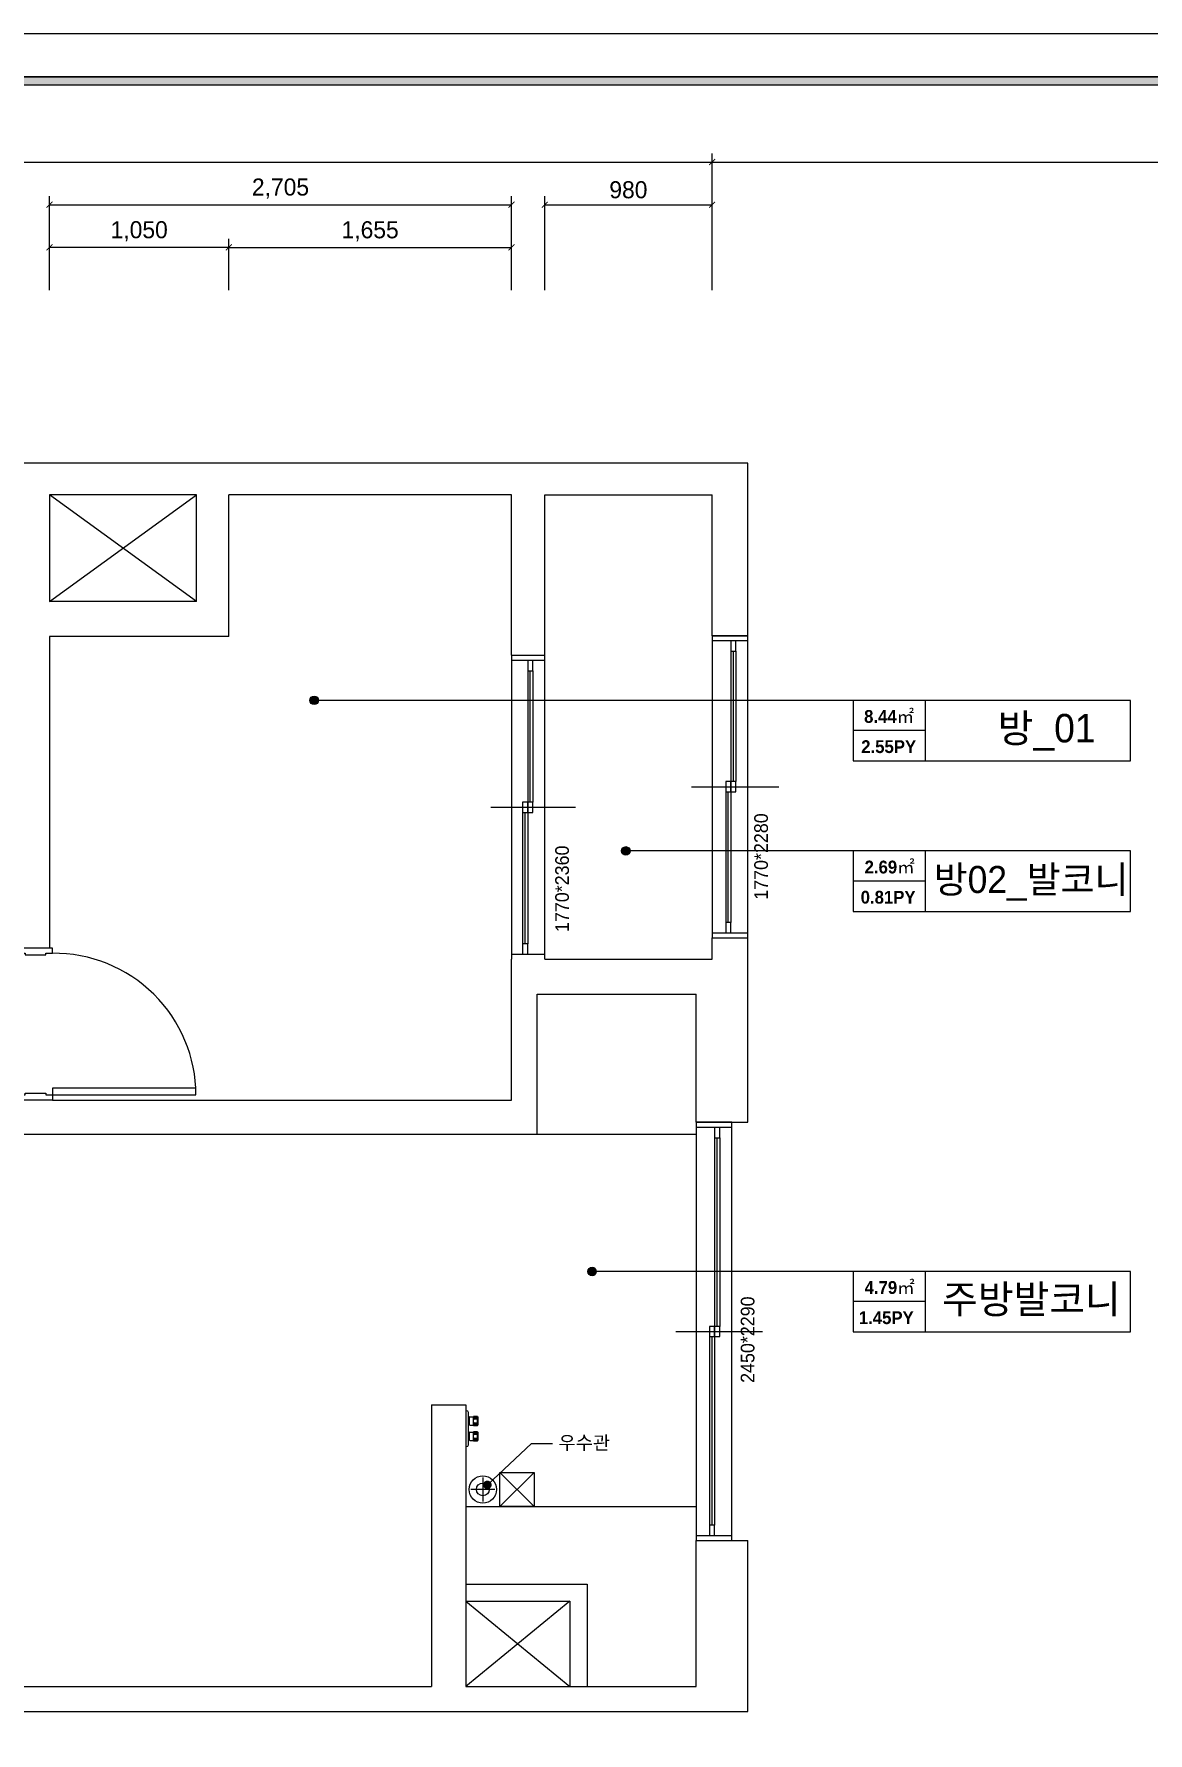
# Model space of a CAD drawing. Header units: inches. Extents: x 47110 to 180628, y 8205 to 35062.
# Drawn here: x 169795 to 176320, y 24611 to 34562 of the extents above; entities that cross this region are included whole.
import ezdxf
from ezdxf.enums import TextEntityAlignment as Align

# ---------------------------------------------------------------- set-up
doc = ezdxf.new("R2010")
doc.units = ezdxf.units.IN
doc.header["$LTSCALE"] = 100
doc.header["$MEASUREMENT"] = 0
doc.header["$PDSIZE"] = 700.071425
doc.linetypes.add('DASHEDX2', pattern=[1.5, 1, -0.5])
for name, color, linetype in [('0-ELC TEXT', 7, 'Continuous'), ('03-TEXT', 3, 'Continuous'), ('06-FUR', 6, 'Continuous'), ('07-DIM', 1, 'Continuous'), ('C-WALL1', 2, 'Continuous'), ('CO-DO-FR', 7, 'Continuous'), ('CO-DOOR', 8, 'Continuous'), ('F-SYM', 7, 'Continuous'), ('fin', 5, 'Continuous'), ('FORM(YOURNAME)-11', 1, 'Continuous'), ('Layer 1', 7, 'Continuous'), ('도면층2', 2, 'Continuous'), ('도면층4', 4, 'Continuous'), ('도면층5', 5, 'Continuous'), ('도면층8', 8, 'Continuous')]:
    doc.layers.add(name, color=color, linetype=linetype)
doc.styles.add('YOURNAME', font='HY울릉도M.TTF')
doc.styles.add('넥슨고딕', font='NEXONLv1GothicBold.ttf')
doc.styles.add('마감재', font='stylu.ttf')
doc.styles.add('코레일둥고', font='Korail_Round_Gothic_Medium.ttf')
doc.dimstyles.new('벽치수 Copy of DIM-50', dxfattribs={"dimscale": 50, "dimtxt": 2, "dimasz": 0.7, "dimexe": 1, "dimexo": 1, "dimgap": 0.7, "dimtad": 1, "dimdec": 0, "dimzin": 1, "dimdsep": 46, "dimlunit": 6, "dimtxsty": '마감재', "dimblk": 'ARCHTICK', "dimcen": -0.09, "dimclrd": 256, "dimclre": 256, "dimclrt": 3, "dimadec": 0, "dimazin": 0, "dimtfac": 1, "dimtdec": 0, "dimtix": 1, "dimtmove": 2, "dimatfit": 0, "dimldrblk": 'ARCHTICK', "dimfxl": 1, "dimtolj": 1, "dimtzin": 0, "dimarcsym": 0})

# ---------------------------------------------------------------- blocks, each defined once
blk = doc.blocks.new('A$C004A4CAE')
at = {"layer": 'fin', "color": 6}
for p, q in [((0, 0), (0, 5)), ((200, 15), (10, 15)), ((36, 69), (36, 70)), ((84, 69), (36, 69)), ((51, 63), (36, 63)), ((51, 57), (36, 57)), ((51, 51), (36, 51)), ((36, 23), (36, 45)), ((84, 45), (36, 45)), ((82, 72), (38, 72)), ((82, 21), (38, 21)), ((43, 15), (43, 21)), ((84, 63), (69, 63)), ((84, 57), (69, 57)), ((84, 51), (69, 51)), ((77, 15), (77, 21)), ((84, 69), (84, 70)), ((84, 23), (84, 45)), ((126, 69), (126, 70)), ((174, 69), (126, 69)), ((141, 63), (126, 63)), ((141, 57), (126, 57)), ((141, 51), (126, 51)), ((174, 45), (126, 45)), ((126, 23), (126, 45)), ((172, 72), (128, 72)), ((172, 21), (128, 21)), ((133, 15), (133, 21)), ((174, 63), (159, 63)), ((174, 57), (159, 57)), ((174, 51), (159, 51)), ((167, 15), (167, 21)), ((174, 69), (174, 70)), ((174, 23), (174, 45)), ((210, 0), (210, 5))]:
    blk.add_line(p, q, dxfattribs=at)
for centre, radius, start, end in [((10, 5), 10, 90, 180), ((36, 66), 3, 90, 270), ((36, 60), 3, 90, 270), ((36, 54), 3, 90, 270), ((36, 48), 3, 90, 270), ((38, 70), 2, 90, 180), ((38, 23), 2, 180, 270), ((51, 66), 3, 90, 270), ((51, 60), 3, 90, 270), ((51, 54), 3, 90, 270), ((51, 48), 3, 90, 270), ((69, 66), 3, 270, 90), ((69, 60), 3, 270, 90), ((69, 54), 3, 270, 90), ((69, 48), 3, 270, 90), ((82, 70), 2, 0, 90), ((82, 23), 2, 270, 0), ((84, 66), 3, 270, 90), ((84, 60), 3, 270, 90), ((84, 54), 3, 270, 90), ((84, 48), 3, 270, 90), ((126, 66), 3, 90, 270), ((126, 60), 3, 90, 270), ((126, 54), 3, 90, 270), ((126, 48), 3, 90, 270), ((128, 70), 2, 90, 180), ((128, 23), 2, 180, 270), ((141, 66), 3, 90, 270), ((141, 60), 3, 90, 270), ((141, 54), 3, 90, 270), ((141, 48), 3, 90, 270), ((159, 66), 3, 270, 90), ((159, 60), 3, 270, 90), ((159, 54), 3, 270, 90), ((159, 48), 3, 270, 90), ((172, 70), 2, 0, 90), ((172, 23), 2, 270, 0), ((174, 66), 3, 270, 90), ((174, 60), 3, 270, 90), ((174, 54), 3, 270, 90), ((174, 48), 3, 270, 90), ((200, 5), 10, 0, 90)]:
    blk.add_arc(centre, radius, start, end, dxfattribs=at)
blk = doc.blocks.new('fffsere')
for p, q in [((61421.1, 27948.7), (62353.6, 27948.7)), ((61003.6, 25768.7), (62353.6, 25768.7))]:
    blk.add_line(p, q)
at = {"color": 8}
for p, q in [((61403.6, 25768.7), (61203.6, 25968.7)), ((61403.6, 25968.7), (61203.6, 25768.7))]:
    blk.add_line(p, q, dxfattribs=at)
blk.add_lwpolyline([(61403.6, 25768.7), (61203.6, 25768.7), (61203.6, 25968.7), (61403.6, 25968.7)], close=True, dxfattribs=at)
blk.add_circle((61103.6, 25868.7), 80, dxfattribs=at)
at = {"layer": 'C-WALL1'}
for p, q in [((61271.1, 30753.7), (61271.1, 31693.7)), ((61271.1, 28148.7), (61271.1, 28973.7))]:
    blk.add_line(p, q, dxfattribs=at)
at = {"layer": 'CO-DO-FR'}
for points in [[(58583.6, 29038.7), (58383.6, 29038.7), (58383.6, 29008.7), (58423.6, 29008.7), (58423.6, 28998.7), (58543.6, 28998.7), (58543.6, 29008.7), (58583.6, 29008.7), (58583.6, 29038.7)], [(58583.6, 28148.7), (58383.6, 28148.7), (58383.6, 28178.7), (58423.6, 28178.7), (58423.6, 28188.7), (58543.6, 28188.7), (58543.6, 28178.7), (58583.6, 28178.7), (58583.6, 28148.7)]]:
    blk.add_lwpolyline(points, close=True, dxfattribs=at)
at = {"layer": 'CO-DOOR'}
blk.add_lwpolyline([(59423.6, 28218.7), (58583.6, 28218.7), (58583.6, 28178.7), (59423.6, 28178.7)], close=True, dxfattribs=at)
blk.add_arc((58592, 28177.2), 831.5, 0.10143, 90.58474, dxfattribs=at)
at = {"layer": 'Layer 1'}
blk.add_circle((61103.6, 25868.7), 37.5, dxfattribs=at)
at = {"layer": '도면층2'}
for p, q in [((62656.1, 31878.7), (51823.6, 31878.7)), ((62656.1, 30868.7), (62656.1, 31878.7)), ((59426.1, 31693.7), (58566.1, 31693.7)), ((58566.1, 31693.7), (58566.1, 31068.7)), ((59426.1, 31068.7), (59426.1, 31693.7)), ((59616.1, 30863.7), (59616.1, 31693.7)), ((61271.1, 31693.7), (59616.1, 31693.7)), ((61466.1, 30753.7), (61466.1, 31693.7)), ((61466.1, 31693.7), (62446.1, 31693.7)), ((62446.1, 30868.7), (62446.1, 31693.7)), ((59426.1, 31068.7), (58566.1, 31068.7)), ((59616.1, 30863.7), (58566.1, 30863.7)), ((58566.1, 30863.7), (58566.1, 29038.7)), ((62446.1, 30868.7), (62656.1, 30868.7)), ((61271.1, 30753.7), (61466.1, 30753.7)), ((62446.1, 28973.7), (62446.1, 29098.7)), ((62446.1, 29098.7), (62656.1, 29098.7)), ((62656.1, 28018.7), (62656.1, 29098.7)), ((58583.6, 29038.7), (58383.6, 29038.7)), ((61466.1, 28973.7), (62446.1, 28973.7)), ((61421.1, 27948.7), (61421.1, 28768.7)), ((61421.1, 28768.7), (62353.6, 28768.7)), ((62353.6, 28018.7), (62353.6, 28768.7)), ((58583.6, 28148.7), (61271.1, 28148.7)), ((62353.6, 28018.7), (62656.1, 28018.7)), ((62353.6, 28018.7), (62561.1, 28018.7)), ((58383.6, 27948.7), (61421.1, 27948.7)), ((60803.6, 26363.7), (60803.6, 24713.7)), ((60803.6, 26363.7), (61003.6, 26363.7)), ((61003.6, 26363.7), (61003.6, 24713.7)), ((62353.6, 25568.7), (62656.1, 25568.7)), ((62353.6, 24713.7), (62353.6, 25568.7)), ((62353.6, 25568.7), (62561.1, 25568.7)), ((62656.1, 24568.7), (62656.1, 25568.7)), ((61003.6, 25313.7), (61713.6, 25313.7)), ((61713.6, 25313.7), (61713.6, 24713.7)), ((61003.6, 25213.7), (61613.6, 25213.7)), ((61613.6, 25213.7), (61613.6, 24713.7)), ((57663.6, 24713.7), (60803.6, 24713.7)), ((61003.6, 24713.7), (62353.6, 24713.7)), ((57763.6, 24568.7), (62656.1, 24568.7))]:
    blk.add_line(p, q, dxfattribs=at)
at = {"layer": '도면층4'}
for p, q in [((62656.1, 30868.7), (62446.1, 30868.7)), ((62446.1, 30868.7), (62446.1, 29098.7)), ((62656.1, 29098.7), (62656.1, 30868.7)), ((61271.1, 30753.7), (61271.1, 28973.7)), ((61466.1, 28973.7), (61466.1, 30753.7)), ((62656.1, 30838.7), (62446.1, 30838.7)), ((62571.1, 30013.7), (62571.1, 30778.7)), ((61466.1, 30723.7), (61271.1, 30723.7)), ((61381.1, 29893.7), (61381.1, 30663.7)), ((62326.1, 29983.7), (62836.1, 29983.7)), ((62541.1, 29188.7), (62541.1, 29953.7)), ((61151.1, 29863.7), (61646.1, 29863.7)), ((61351.1, 29063.7), (61351.1, 29833.7)), ((62446.1, 29128.7), (62656.1, 29128.7)), ((62446.1, 29098.7), (62656.1, 29098.7)), ((58583.6, 29038.7), (58383.6, 29038.7)), ((61271.1, 29003.7), (61466.1, 29003.7)), ((62561.1, 28018.7), (62353.6, 28018.7)), ((62353.6, 28018.7), (62353.6, 25568.7)), ((62561.1, 27988.7), (62353.6, 27988.7)), ((62561.1, 25568.7), (62561.1, 28018.7)), ((62476.1, 26823.7), (62476.1, 27928.7)), ((62233.6, 26793.7), (62741.1, 26793.7)), ((62446.1, 25658.7), (62446.1, 26763.7)), ((62353.6, 25598.7), (62561.1, 25598.7)), ((62353.6, 25568.7), (62561.1, 25568.7))]:
    blk.add_line(p, q, dxfattribs=at)
for points in [[(62556.1, 30778.7), (62586.1, 30778.7), (62586.1, 30838.7), (62556.1, 30838.7)], [(61366.1, 30663.7), (61396.1, 30663.7), (61396.1, 30723.7), (61366.1, 30723.7)], [(62526.1, 29953.7), (62556.1, 29953.7), (62556.1, 30013.7), (62526.1, 30013.7)], [(62556.1, 29953.7), (62586.1, 29953.7), (62586.1, 30013.7), (62556.1, 30013.7)], [(61336.1, 29833.7), (61366.1, 29833.7), (61366.1, 29893.7), (61336.1, 29893.7)], [(61366.1, 29833.7), (61396.1, 29833.7), (61396.1, 29893.7), (61366.1, 29893.7)], [(62526.1, 29128.7), (62556.1, 29128.7), (62556.1, 29188.7), (62526.1, 29188.7)], [(61336.1, 29003.7), (61366.1, 29003.7), (61366.1, 29063.7), (61336.1, 29063.7)], [(62461.1, 27928.7), (62491.1, 27928.7), (62491.1, 27988.7), (62461.1, 27988.7)], [(62431.1, 26763.7), (62461.1, 26763.7), (62461.1, 26823.7), (62431.1, 26823.7)], [(62461.1, 26763.7), (62491.1, 26763.7), (62491.1, 26823.7), (62461.1, 26823.7)], [(62431.1, 25598.7), (62461.1, 25598.7), (62461.1, 25658.7), (62431.1, 25658.7)]]:
    blk.add_lwpolyline(points, close=True, dxfattribs=at)
blk.add_lwpolyline([(61130.1, 25895.1), (61389.4, 26137.2), (61512.4, 26137.2)], dxfattribs=at)
at = {"layer": '도면층4', "const_width": 25}
blk.add_lwpolyline([(61142.6, 25895.1, -1), (61117.6, 25895.1, -1)], format="xyb", close=True, dxfattribs=at)
at = {"layer": '도면층5'}
for p, q in [((62556.1, 30778.7), (62556.1, 30013.7)), ((62586.1, 30778.7), (62586.1, 30013.7)), ((61366.1, 30663.7), (61366.1, 29893.7)), ((61396.1, 30663.7), (61396.1, 29893.7)), ((62526.1, 29953.7), (62526.1, 29188.7)), ((62556.1, 29953.7), (62556.1, 29188.7)), ((61336.1, 29833.7), (61336.1, 29063.7)), ((61366.1, 29833.7), (61366.1, 29063.7)), ((62461.1, 27928.7), (62461.1, 26823.7)), ((62491.1, 27928.7), (62491.1, 26823.7)), ((62431.1, 26763.7), (62431.1, 25658.7)), ((62461.1, 26763.7), (62461.1, 25658.7)), ((61103.6, 25938.7), (61103.6, 25798.7)), ((61173.6, 25868.7), (61033.6, 25868.7))]:
    blk.add_line(p, q, dxfattribs=at)
at = {"layer": '도면층8'}
for p, q in [((58566.1, 31068.7), (59426.1, 31693.7)), ((59426.1, 31068.7), (58566.1, 31693.7)), ((61003.6, 25213.7), (61613.6, 24713.7)), ((61613.6, 25213.7), (61003.6, 24713.7))]:
    blk.add_line(p, q, dxfattribs=at)
at = {"rotation": 270}
blk.add_blockref('A$C004A4CAE', (61003.6, 26329.6), dxfattribs=at)
at = {"layer": '06-FUR', "color": 7, "linetype": 'DASHEDX2', "style": '코레일둥고'}
blk.add_text('우수관', height=80, dxfattribs=at).set_placement((61547.1, 26101.8))
at = {"layer": '도면층4', "style": '코레일둥고'}
for s, p in [('1770*2280', (62773.1, 29322.1)), ('1770*2360', (61607.5, 29133.2)), ('2450*2290', (62694.1, 26492.5))]:
    blk.add_text(s, height=80, rotation=90, dxfattribs=at).set_placement(p)
blk = doc.blocks.new('_ArchTick')
at = {"color": 0, "linetype": 'ByBlock', "const_width": 0.15}
blk.add_lwpolyline([(-0.5, -0.5), (0.5, 0.5)], dxfattribs=at)
blk = doc.blocks.new('*D180')
at = {"layer": '07-DIM', "lineweight": -2, "transparency": 16777216}
for p, q in [((163344, 33061.6), (163344, 33861.6)), ((173766.5, 33061.6), (173766.5, 33861.6)), ((163344, 33811.6), (173766.5, 33811.6))]:
    blk.add_line(p, q, dxfattribs=at)
at = {"layer": 'Defpoints', "color": 0, "transparency": 16777216}
for p in [(173766.5, 33811.6), (163344, 33011.6), (173766.5, 33011.6)]:
    blk.add_point(p, dxfattribs=at)
at = {"layer": '07-DIM', "lineweight": -2, "transparency": 16777216, "xscale": 35, "yscale": 35, "zscale": 35, "rotation": 180}
blk.add_blockref('_ArchTick', (163344, 33811.6), dxfattribs=at)
at = {"layer": '07-DIM', "lineweight": -2, "transparency": 16777216, "xscale": 35, "yscale": 35, "zscale": 35}
blk.add_blockref('_ArchTick', (173766.5, 33811.6), dxfattribs=at)
at = {"layer": '07-DIM', "color": 3, "transparency": 16777216, "insert": (168555.3, 33905.9), "char_height": 100, "attachment_point": 5, "style": '마감재'}
blk.add_mtext('\\A1;10,423', dxfattribs=at)
blk = doc.blocks.new('*D181')
at = {"layer": '07-DIM', "lineweight": -2, "transparency": 16777216}
for p, q in [((169886.5, 33061.6), (169886.5, 33611.6)), ((169886.5, 33561.6), (172591.5, 33561.6)), ((172591.5, 33061.6), (172591.5, 33611.6))]:
    blk.add_line(p, q, dxfattribs=at)
at = {"layer": 'Defpoints', "color": 0, "transparency": 16777216}
for p in [(172591.5, 33561.6), (169886.5, 33011.6), (172591.5, 33011.6)]:
    blk.add_point(p, dxfattribs=at)
at = {"layer": '07-DIM', "lineweight": -2, "transparency": 16777216, "xscale": 35, "yscale": 35, "zscale": 35, "rotation": 180}
blk.add_blockref('_ArchTick', (169886.5, 33561.6), dxfattribs=at)
at = {"layer": '07-DIM', "lineweight": -2, "transparency": 16777216, "xscale": 35, "yscale": 35, "zscale": 35}
blk.add_blockref('_ArchTick', (172591.5, 33561.6), dxfattribs=at)
at = {"layer": '07-DIM', "color": 3, "transparency": 16777216, "insert": (171239, 33655.9), "char_height": 100, "attachment_point": 5, "style": '마감재'}
blk.add_mtext('\\A1;2,705', dxfattribs=at)
blk = doc.blocks.new('*D182')
at = {"layer": '07-DIM', "lineweight": -2, "transparency": 16777216}
for p, q in [((172786.5, 33061.6), (172786.5, 33611.6)), ((172786.5, 33561.6), (173766.5, 33561.6)), ((173766.5, 33061.6), (173766.5, 33611.6))]:
    blk.add_line(p, q, dxfattribs=at)
at = {"layer": 'Defpoints', "color": 0, "transparency": 16777216}
for p in [(173766.5, 33561.6), (172786.5, 33011.6), (173766.5, 33011.6)]:
    blk.add_point(p, dxfattribs=at)
at = {"layer": '07-DIM', "lineweight": -2, "transparency": 16777216, "xscale": 35, "yscale": 35, "zscale": 35, "rotation": 180}
blk.add_blockref('_ArchTick', (172786.5, 33561.6), dxfattribs=at)
at = {"layer": '07-DIM', "lineweight": -2, "transparency": 16777216, "xscale": 35, "yscale": 35, "zscale": 35}
blk.add_blockref('_ArchTick', (173766.5, 33561.6), dxfattribs=at)
at = {"layer": '07-DIM', "color": 3, "transparency": 16777216, "insert": (173276.5, 33648.6), "char_height": 100, "attachment_point": 5, "style": '마감재'}
blk.add_mtext('\\A1;980', dxfattribs=at)
blk = doc.blocks.new('*D187')
at = {"layer": '07-DIM', "lineweight": -2, "transparency": 16777216}
for p, q in [((169886.5, 33061.6), (169886.5, 33361.6)), ((170936.5, 33061.6), (170936.5, 33361.6)), ((170936.5, 33311.6), (169886.5, 33311.6))]:
    blk.add_line(p, q, dxfattribs=at)
at = {"layer": 'Defpoints', "color": 0, "transparency": 16777216}
for p in [(169886.5, 33311.6), (169886.5, 33011.6), (170936.5, 33011.6)]:
    blk.add_point(p, dxfattribs=at)
at = {"layer": '07-DIM', "lineweight": -2, "transparency": 16777216, "xscale": 35, "yscale": 35, "zscale": 35, "rotation": 180}
blk.add_blockref('_ArchTick', (169886.5, 33311.6), dxfattribs=at)
at = {"layer": '07-DIM', "lineweight": -2, "transparency": 16777216, "xscale": 35, "yscale": 35, "zscale": 35}
blk.add_blockref('_ArchTick', (170936.5, 33311.6), dxfattribs=at)
at = {"layer": '07-DIM', "color": 3, "transparency": 16777216, "insert": (170411.5, 33405.9), "char_height": 100, "attachment_point": 5, "style": '마감재'}
blk.add_mtext('\\A1;1,050', dxfattribs=at)
blk = doc.blocks.new('*D188')
at = {"layer": '07-DIM', "lineweight": -2, "transparency": 16777216}
for p, q in [((170936.5, 33061.6), (170936.5, 33361.6)), ((172591.5, 33061.6), (172591.5, 33361.6)), ((170936.5, 33311.6), (172591.5, 33311.6))]:
    blk.add_line(p, q, dxfattribs=at)
at = {"layer": 'Defpoints', "color": 0, "transparency": 16777216}
for p in [(172591.5, 33311.6), (170936.5, 33011.6), (172591.5, 33011.6)]:
    blk.add_point(p, dxfattribs=at)
at = {"layer": '07-DIM', "lineweight": -2, "transparency": 16777216, "xscale": 35, "yscale": 35, "zscale": 35, "rotation": 180}
blk.add_blockref('_ArchTick', (170936.5, 33311.6), dxfattribs=at)
at = {"layer": '07-DIM', "lineweight": -2, "transparency": 16777216, "xscale": 35, "yscale": 35, "zscale": 35}
blk.add_blockref('_ArchTick', (172591.5, 33311.6), dxfattribs=at)
at = {"layer": '07-DIM', "color": 3, "transparency": 16777216, "insert": (171764, 33405.6), "char_height": 100, "attachment_point": 5, "style": '마감재'}
blk.add_mtext('\\A1;1,655', dxfattribs=at)
blk = doc.blocks.new('FORM-PLAN')
at = {"layer": 'FORM(YOURNAME)-11'}
h = blk.add_hatch(color=256, dxfattribs=at)
h.dxf.hatch_style = 1
h.paths.add_polyline_path([(-71444, 55115), (10556, 55115), (10556, 54915), (-71444, 54915)])
h.paths.add_polyline_path([(-71444, -2085), (10556, -2085), (10556, -2285), (-71444, -2285)])
at = {"layer": 'Defpoints', "color": 158}
for points in [[(-71444, -2285), (10556, -2285), (10556, 55115), (-71444, 55115)], [(-69444, 53115), (-64, 53115), (-64, 1215), (-69444, 1215)]]:
    blk.add_lwpolyline(points, close=True, dxfattribs=at)
at = {"layer": 'FORM(YOURNAME)-11', "color": 250}
blk.add_lwpolyline([(-72444, -3285), (11556, -3285), (11556, 56115), (-72444, 56115)], close=True, dxfattribs=at)
at = {"layer": 'FORM(YOURNAME)-11'}
blk.add_lwpolyline([(-71444, 55115), (10556, 55115), (10556, 54915), (-71444, 54915)], close=True, dxfattribs=at)
at = {"layer": 'FORM(YOURNAME)-11', "color": 3, "style": 'YOURNAME'}
for tag, height, p in [('1', 450, (9905, 18188)), ('2', 450, (9905, 17544)), ('3', 450, (9905, 16257)), ('4', 450, (9905, 14326)), ('5', 515, (9905, 12009)), ('6', 515, (9905, 9757)), ('7', 515, (9905, 7504)), ('8', 515, (9905, 5252)), ('9', 515, (9905, 2999)), ('10', 515, (5655, 811)), ('11', 515, (9905, 747)), ('12', 515, (5655, -1441)), ('13', 515, (9905, -1441))]:
    blk.add_attdef(tag, text='', height=height, dxfattribs=at).set_placement(p, align=Align.MIDDLE_RIGHT)

msp = doc.modelspace()

# ---------------------------------------------------------------- hatches: boundary and pattern name
at = {"layer": '0-ELC TEXT'}
h = msp.add_hatch(color=256, dxfattribs=at)
h.dxf.hatch_style = 1
edge = h.paths.add_edge_path()
edge.add_arc((171436.2, 30659), 25, 360, 720)
h = msp.add_hatch(color=256, dxfattribs=at)
h.dxf.hatch_style = 1
edge = h.paths.add_edge_path()
edge.add_arc((173261.2, 29777), 25, 360, 720)
h = msp.add_hatch(color=256, dxfattribs=at)
h.dxf.hatch_style = 1
edge = h.paths.add_edge_path()
edge.add_arc((173063.7, 27314.5), 25, 360, 720)

# ---------------------------------------------------------------- linework, layer by layer
for p, q in [((174592.2, 30659), (171436.2, 30659)), ((175016.9, 30305.2), (175016.9, 30659)), ((175016.9, 30482.1), (174592.2, 30482.1)), ((174592.2, 29777), (173261.2, 29777)), ((175016.9, 29423.2), (175016.9, 29777)), ((175016.9, 29600.1), (174592.2, 29600.1)), ((174592.2, 27314.5), (173063.7, 27314.5)), ((175016.9, 26960.7), (175016.9, 27314.5)), ((175016.9, 27137.6), (174592.2, 27137.6))]:
    msp.add_line(p, q, dxfattribs=at)
for points in [[(176216.9, 30659), (174592.2, 30659), (174592.2, 30305.2), (176216.9, 30305.2)], [(176216.9, 29777), (174592.2, 29777), (174592.2, 29423.2), (176216.9, 29423.2)], [(176216.9, 27314.5), (174592.2, 27314.5), (174592.2, 26960.7), (176216.9, 26960.7)]]:
    msp.add_lwpolyline(points, close=True, dxfattribs=at)
for centre in [(171436.2, 30659), (173261.2, 29777), (173063.7, 27314.5)]:
    msp.add_circle(centre, 25, dxfattribs=at)

# ---------------------------------------------------------------- block references
msp.add_blockref('fffsere', (111320.5, 169))
at = {"layer": 'F-SYM', "xscale": 0.2500000000000001, "yscale": 0.2500000000000001, "zscale": 0.2500000000000001}
msp.add_blockref('FORM-PLAN', (177238.6, 20532.8), dxfattribs=at)

# ---------------------------------------------------------------- texts
at = {"layer": '03-TEXT'}
for s, height, style, p in [('8.44㎡', 75, '넥슨고딕', (174803.5, 30527.2)), ('방_01', 166.67, '코레일둥고', (175726.1, 30412.7)), ('2.55PY', 75, '넥슨고딕', (174800.9, 30350.3)), ('2.69㎡', 75, '넥슨고딕', (174806.3, 29645.2)), ('방02_발코니', 158.33, '코레일둥고', (175635, 29530.7)), ('0.81PY', 75, '넥슨고딕', (174797.6, 29468.3)), ('4.79㎡', 75, '넥슨고딕', (174806.5, 27182.7)), ('주방발코니', 166.67, '코레일둥고', (175636.7, 27068.2)), ('1.45PY', 75, '넥슨고딕', (174786.7, 27005.8))]:
    msp.add_text(s, height=height, dxfattribs=dict(at, style=style)).set_placement(p, align=Align.CENTER)

# ---------------------------------------------------------------- dimensions: what is measured, and where the dimension line sits
at = {"layer": '07-DIM'}
for base, p1, p2, picture, middle in [((173766.5170694, 33811.5559936), (163344.0170694, 33011.5559936), (173766.5170694, 33011.5559936), '*D180', (168555.2670694, 33905.9264182)), ((172591.5, 33561.6), (169886.5, 33011.6), (172591.5, 33011.6), '*D181', (171239, 33655.9)), ((173766.5, 33561.6), (172786.5, 33011.6), (173766.5, 33011.6), '*D182', (173276.5, 33648.6))]:
    dim = msp.add_linear_dim(base=base, p1=p1, p2=p2, angle=0, dimstyle='벽치수 Copy of DIM-50', dxfattribs=at)
    dim.commit()
    dim.dimension.update_dxf_attribs({"geometry": picture, "text_midpoint": middle})
for base, p2, picture, middle in [((169886.5, 33311.6), (169886.5, 33011.6), '*D187', (170411.5, 33405.9)), ((172591.5, 33311.6), (172591.5, 33011.6), '*D188', (171764, 33405.6))]:
    dim = msp.add_linear_dim(base=base, p1=(170936.5, 33011.6), p2=p2, angle=180, dimstyle='벽치수 Copy of DIM-50', override={"dimtfill": 0}, dxfattribs=at)
    dim.commit()
    dim.dimension.update_dxf_attribs({"geometry": picture, "text_midpoint": middle})

doc.saveas('drawing.dxf')
